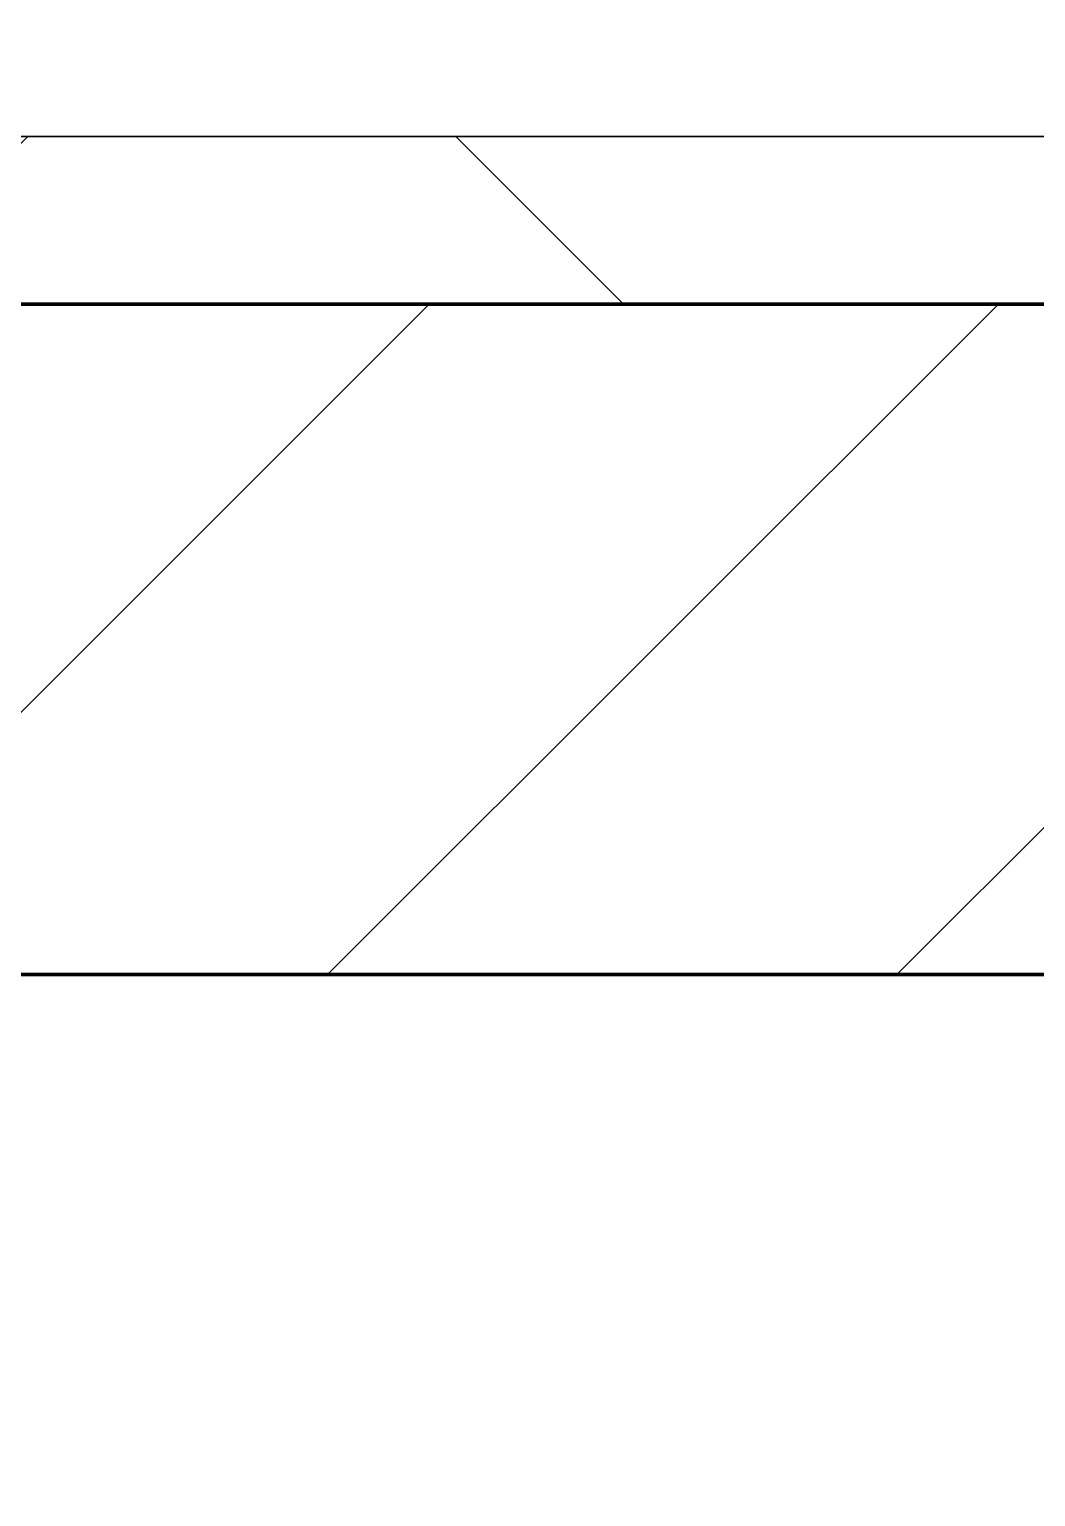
# Model space of a CAD drawing. Header units: millimetres. Extents: x -726012 to -647389, y -20772 to 18805.
# Drawn here: x -685673.9 to -685373.9, y 3773.3 to 4211 of the extents above; entities that cross this region are included whole.
import ezdxf
from ezdxf.xclip import XClip

# ---------------------------------------------------------------- set-up
doc = ezdxf.new("R2010")
doc.units = ezdxf.units.MM
doc.header["$XCLIPFRAME"] = 0
for name, color, linetype, lineweight in [('A-GLAZ-CURT', 2, 'Continuous', 9), ('A-WALL', 5, 'Continuous', 35), ('A-WALL-FNSH', 2, 'Continuous', 35), ('A-WALL-PATT', 1, 'Continuous', 35)]:
    doc.layers.add(name, color=color, linetype=linetype, lineweight=lineweight)
doc.layers.add('A11_ALU.SOLID SHEET', color=2, linetype='Continuous')

# ---------------------------------------------------------------- blocks, each defined once
blk = doc.blocks.new('PPLS-PP19_Custom Tile Pattern - Custom Tile Pattern-V184-4233-01 ENLARGED MULTI-PURPOSE LEVEL - REFLECTED CEILING PLAN - SHEET 4')
at = {"layer": 'A-GLAZ-CURT'}
for p, q in [((-300, 0), (300, 0)), ((300, 0), (-300, 0)), ((205.65, 0), (213.31, 0)), ((213.31, 0), (205.65, 0)), ((230.06, 0), (300, 0)), ((-300, -50), (300, -50)), ((300, -50), (-300, -50))]:
    blk.add_line(p, q, dxfattribs=at)
for points, knots in [([(300, 0), (286.53, 0), (254.22, 0), (207.11, 0), (177.41, 0), (159.34, 0), (158.33, 0), (158.3, 0)], [-285.253232, -285.253232, -285.253232, -285.253232, -244.693688, -187.987675, -143.776725, -129.632772, -123.352749, -123.352749, -123.352749, -123.352749]), ([(159.07, 0), (159.13, 0), (160.84, 0), (165.21, 0), (174.15, 0), (185.98, 0), (208.82, 0), (219.42, 0), (230.06, 0)], [-115.643202, -115.643202, -115.643202, -115.643202, -114.681583, -87.660824, -65.295536, -41.623857, -24.459831, 0, 0, 0, 0]), ([(247.1, 0), (246.76, 0), (245.04, 0), (238.34, 0), (226.56, 0), (221.1, 0), (200.27, 0), (182.99, 0), (174.27, 0), (169.67, 0), (168.99, 0)], [-9649.085549, -9649.085549, -9649.085549, -9649.085549, -9581.591397, -9406.094246, -9221.510254, -9016.44624, -8717.832359, -8253.978395, -8152.463617, -8069.855175, -8069.855175, -8069.855175, -8069.855175]), ([(215.22, 0), (214.62, 0), (210.96, 0), (208.1, 0), (205.68, 0)], [-203.825446, -203.825446, -203.825446, -203.825446, -198.527383, -186.360573, -186.360573, -186.360573, -186.360573]), ([(205.71, 0), (206.81, 0), (209.77, 0), (213.9, 0), (241.96, 0), (266.73, 0), (281.71, 0), (291.71, 0), (296.52, 0), (297.86, 0), (298.09, 0)], [-7413.377063, -7413.377063, -7413.377063, -7413.377063, -7289.299508, -7042.621073, -6582.165592, -6068.460911, -5766.029927, -5566.724884, -5280.360606, -5199.253518, -5199.253518, -5199.253518, -5199.253518]), ([(206.73, 0), (207.3, 0), (210.06, 0), (213.96, 0), (215.11, 0)], [-217.881436, -217.881436, -217.881436, -217.881436, -215.862851, -208.75215, -208.75215, -208.75215, -208.75215]), ([(300, 0), (288.22, 0), (262, 0), (230.43, 0), (219.94, 0), (219.02, 0)], [-12528.858583, -12528.858583, -12528.858583, -12528.858583, -11905.454923, -11162.864862, -10856.732305, -10856.732305, -10856.732305, -10856.732305]), ([(219.9, 0), (220.86, 0), (227.84, 0), (242.06, 0), (246.54, 0), (246.96, 0)], [-10670.940496, -10670.940496, -10670.940496, -10670.940496, -10511.382485, -9925.173265, -9834.877357, -9834.877357, -9834.877357, -9834.877357]), ([(284.76, 0), (284.76, 0), (285.09, 0), (287.47, 0), (293.59, 0), (297.76, 0), (300, 0)], [-4110.630118, -4110.630118, -4110.630118, -4110.630118, -4053.389046, -3959.664717, -3862.421465, -3746.95702, -3746.95702, -3746.95702, -3746.95702]), ([(297.38, 0), (295.84, 0), (291.62, 0), (285.38, 0), (284.87, 0)], [-4803.172655, -4803.172655, -4803.172655, -4803.172655, -4358.271401, -4143.037883, -4143.037883, -4143.037883, -4143.037883])]:
    blk.add_open_spline(points, degree=3, knots=knots, dxfattribs=at)
blk = doc.blocks.new('PPLS-PP19_Custom Tile Pattern - Custom Tile Pattern-V185-4233-01 ENLARGED MULTI-PURPOSE LEVEL - REFLECTED CEILING PLAN - SHEET 4')
at = {"layer": 'A-GLAZ-CURT'}
for p, q in [((-300, 0), (300, 0)), ((300, 0), (-300, 0)), ((-293.07, 0), (-275.75, 0)), ((-275.75, 0), (-293.07, 0)), ((-222.32, 0), (-205, 0)), ((-205, 0), (-222.32, 0)), ((-300, -50), (300, -50)), ((300, -50), (-300, -50))]:
    blk.add_line(p, q, dxfattribs=at)
at = {"layer": 'A-GLAZ-CURT', "flags": 128}
for points in [[(-300, 0), (-291.56, 0), (-283.3, 0), (-275.2, 0), (-267.26, 0), (-259.45, 0), (-251.77, 0), (-244.2, 0), (-236.74, 0), (-229.36, 0), (-222.06, 0), (-214.83, 0), (-207.71, 0), (-200.76, 0), (-194.02, 0), (-187.54, 0), (-181.38, 0), (-175.58, 0), (-170.25, 0), (-165.64, 0), (-162.01, 0), (-159.53, 0), (-157.46, 0), (-154.52, 0), (-149.42, 0), (-141.84, 0), (-132.81, 0), (-126.08, 0)], [(-190.44, 0), (-196.37, 0), (-202.58, 0), (-209.04, 0), (-215.73, 0), (-222.63, 0), (-229.72, 0), (-236.97, 0), (-244.39, 0), (-251.96, 0), (-259.67, 0), (-267.51, 0), (-275.48, 0), (-283.55, 0), (-291.73, 0), (-300, 0)], [(-125.17, 0), (-128.55, 0), (-134.16, 0), (-140.03, 0), (-145.5, 0), (-150.63, 0), (-155.53, 0), (-160.27, 0), (-164.95, 0), (-169.65, 0), (-174.47, 0), (-179.49, 0), (-184.81, 0), (-189.34, 0)]]:
    blk.add_lwpolyline(points, dxfattribs=at)
at = {"layer": 'A-GLAZ-CURT'}
for points, knots in [([(-300, 0), (-284.65, 0), (-236.57, 0), (-174.61, 0), (-129.95, 0), (-110.8, 0), (-99.5, 0), (-91.46, 0)], [-5323.127839, -5323.127839, -5323.127839, -5323.127839, -4502.809032, -2700.551212, -1002.059161, -460.363443, 0, 0, 0, 0]), ([(-257.94, 0), (-266.19, 0), (-279.86, 0), (-294.48, 0), (-300, 0)], [-14214.785993, -14214.785993, -14214.785993, -14214.785993, -13729.592194, -13439.944408, -13439.944408, -13439.944408, -13439.944408]), ([(-258.37, 0), (-260.25, 0), (-263.21, 0), (-264.9, 0), (-265.4, 0)], [-398.465923, -398.465923, -398.465923, -398.465923, -208.940337, 0, 0, 0, 0]), ([(-137.88, 0), (-140.56, 0), (-147.66, 0), (-147.69, 0), (-158.72, 0), (-174.02, 0), (-185.59, 0), (-209.77, 0), (-232.01, 0), (-251.15, 0), (-256.48, 0), (-257.79, 0)], [-3187.727384, -3187.727384, -3187.727384, -3187.727384, -2919.378265, -2477.344047, -2237.412286, -2029.680487, -1755.085331, -1400.429864, -858.079193, -543.655514, -417.664479, -417.664479, -417.664479, -417.664479]), ([(-72.93, 0), (-75.51, 0), (-91.45, 0), (-134.08, 0), (-196.23, 0), (-242.2, 0), (-257.69, 0)], [-19442.345229, -19442.345229, -19442.345229, -19442.345229, -18935.241197, -17136.203329, -15131.813646, -14219.646693, -14219.646693, -14219.646693, -14219.646693]), ([(-257.3, 0), (-256.97, 0), (-253.55, 0), (-241.25, 0), (-225.99, 0), (-213.1, 0), (-201.49, 0), (-194.17, 0), (-189.86, 0)], [-5684.140396, -5684.140396, -5684.140396, -5684.140396, -5657.471696, -5413.335975, -5017.494783, -4832.723979, -4666.091899, -4416.730713, -4416.730713, -4416.730713, -4416.730713]), ([(-133.82, 0), (-135.51, 0), (-137.8, 0), (-149.31, 0), (-162.01, 0), (-177.91, 0), (-199.46, 0), (-216.65, 0), (-231.26, 0), (-233.46, 0), (-234, 0)], [-2731.647847, -2731.647847, -2731.647847, -2731.647847, -2418.507304, -2308.929706, -2113.765672, -1763.376603, -1422.553702, -978.033455, -846.069444, -682.911962, -682.911962, -682.911962, -682.911962]), ([(-233.49, 0), (-233.44, 0), (-232.38, 0), (-230.74, 0), (-225.3, 0), (-223.63, 0)], [-455.274641, -455.274641, -455.274641, -455.274641, -440.605512, -119.536984, 0, 0, 0, 0]), ([(-223.63, 0), (-219.39, 0), (-206.17, 0), (-188.58, 0), (-169.02, 0), (-152.12, 0), (-136.84, 0), (-127.33, 0), (-124.19, 0), (-123.43, 0), (-123.28, 0)], [-5463.295695, -5463.295695, -5463.295695, -5463.295695, -5161.076232, -4739.070012, -4465.409639, -4149.119819, -3839.893365, -3647.167523, -3488.92562, -3439.852845, -3439.852845, -3439.852845, -3439.852845]), ([(-189.36, 0), (-188.38, 0), (-181.39, 0), (-171.77, 0), (-158.7, 0), (-157.22, 0)], [-4407.109373, -4407.109373, -4407.109373, -4407.109373, -4349.945572, -4000.813434, -3840.635403, -3840.635403, -3840.635403, -3840.635403]), ([(-152.35, 0), (-151.03, 0), (-147.71, 0), (-143.57, 0), (-138.62, 0)], [-3494.978217, -3494.978217, -3494.978217, -3494.978217, -3371.022232, -3227.460399, -3227.460399, -3227.460399, -3227.460399]), ([(-118.78, 0), (-121.86, 0), (-126.28, 0), (-136.96, 0), (-147.46, 0), (-150.03, 0), (-150.57, 0)], [-5938.474035, -5938.474035, -5938.474035, -5938.474035, -5700.061948, -5508.838257, -5298.784692, -5196.16478, -5196.16478, -5196.16478, -5196.16478]), ([(-150.34, 0), (-150.07, 0), (-147.75, 0), (-142.6, 0), (-127.26, 0), (-107.3, 0), (-90.42, 0), (-75.26, 0), (-68.41, 0), (-65.12, 0), (-63.63, 0)], [-4948.728362, -4948.728362, -4948.728362, -4948.728362, -4883.323924, -4440.880425, -4054.690705, -3793.097032, -3402.597032, -3144.956779, -3050.982048, -2969.237017, -2969.237017, -2969.237017, -2969.237017]), ([(-26.75, 0), (-27.82, 0), (-36.18, 0), (-53.55, 0), (-78.2, 0), (-110.94, 0), (-130.52, 0), (-147.74, 0), (-149.07, 0)], [-8718.362214, -8718.362214, -8718.362214, -8718.362214, -8532.293389, -8073.216054, -7508.296369, -7004.680444, -6449.282163, -6277.220794, -6277.220794, -6277.220794, -6277.220794]), ([(-148.23, 0), (-146.94, 0), (-140.15, 0), (-137.28, 0), (-133.93, 0), (-128.78, 0), (-126.5, 0)], [-6162.058746, -6162.058746, -6162.058746, -6162.058746, -6017.569127, -5560.701257, -5364.112219, -5231.017328, -5231.017328, -5231.017328, -5231.017328]), ([(-121.04, 0), (-122.94, 0), (-128.74, 0), (-139.03, 0), (-146.11, 0), (-146.95, 0)], [-1045.32338, -1045.32338, -1045.32338, -1045.32338, -945.742622, -741.901385, -489.130243, -489.130243, -489.130243, -489.130243]), ([(-146.69, 0), (-146.59, 0), (-145.49, 0), (-135.69, 0), (-128.29, 0), (-125.15, 0)], [-420.34245, -420.34245, -420.34245, -420.34245, -406.956646, -290.263673, 0, 0, 0, 0]), ([(-127.41, 0), (-131.63, 0), (-133.16, 0), (-134.09, 0), (-134.15, 0)], [-8540.990293, -8540.990293, -8540.990293, -8540.990293, -8266.114998, -8246.473386, -8246.473386, -8246.473386, -8246.473386]), ([(-134.15, 0), (-133.32, 0), (-130.71, 0), (-124.77, 0), (-121.1, 0)], [-7657.439573, -7657.439573, -7657.439573, -7657.439573, -7293.749979, -6949.659975, -6949.659975, -6949.659975, -6949.659975]), ([(-120.34, 0), (-120.59, 0), (-122.12, 0), (-129.25, 0), (-133.82, 0)], [-2901.14404, -2901.14404, -2901.14404, -2901.14404, -2840.280255, -2731.647847, -2731.647847, -2731.647847, -2731.647847]), ([(-113.43, 0), (-113.44, 0), (-113.96, 0), (-119.73, 0), (-125.43, 0), (-127.03, 0), (-127.41, 0)], [-328.499627, -328.499627, -328.499627, -328.499627, -282.672656, -98.539552, -24.539552, 0, 0, 0, 0]), ([(-126.5, 0), (-122.44, 0), (-108.71, 0), (-86.68, 0), (-63.44, 0), (-54.4, 0), (-48.53, 0), (-30.79, 0), (-18.03, 0), (8.61, 0), (15.02, 0), (22.91, 0), (31, 0), (39.04, 0), (51.19, 0), (58.74, 0), (61.34, 0), (61.45, 0)], [-5231.017328, -5231.017328, -5231.017328, -5231.017328, -4994.692869, -4542.524482, -4008.285538, -3689.699207, -3546.54457, -3315.260113, -2864.387349, -2439.246196, -2084.094819, -1956.422387, -1818.904206, -1645.594513, -1443.202566, -1228.752106, -1120.932285, -1120.932285, -1120.932285, -1120.932285]), ([(-125.15, 0), (-124.93, 0), (-121.96, 0), (-113.01, 0), (-98.9, 0), (-85.29, 0), (-71.67, 0), (-65.93, 0), (-65.07, 0)], [-3362.7396, -3362.7396, -3362.7396, -3362.7396, -3342.215224, -3074.362186, -2902.289527, -2605.247022, -2322.099534, -2241.8264, -2241.8264, -2241.8264, -2241.8264]), ([(-86.16, 0), (-91.37, 0), (-102.3, 0), (-114.52, 0), (-120.72, 0)], [-1681.3698, -1681.3698, -1681.3698, -1681.3698, -1374.161226, -1050.856125, -1050.856125, -1050.856125, -1050.856125]), ([(-120.17, 0), (-119.27, 0), (-111.37, 0), (-92.04, 0), (-74.02, 0), (-62.74, 0), (-60.36, 0), (-59.97, 0)], [-6921.147306, -6921.147306, -6921.147306, -6921.147306, -6839.55839, -6236.997189, -5713.340575, -5140.470607, -5006.787413, -5006.787413, -5006.787413, -5006.787413]), ([(-53.14, 0), (-55.57, 0), (-63.54, 0), (-81.23, 0), (-99.51, 0), (-114.02, 0), (-117.28, 0), (-118.78, 0)], [-1237.182091, -1237.182091, -1237.182091, -1237.182091, -1060.00838, -740.068933, -229.489605, -116.330425, 0, 0, 0, 0]), ([(-117.74, 0), (-117.19, 0), (-114.78, 0), (-113.43, 0), (-113.43, 0)], [-821.249067, -821.249067, -821.249067, -821.249067, -394.672656, -330.879064, -330.879064, -330.879064, -330.879064]), ([(-52.69, 0), (-55.1, 0), (-64.26, 0), (-85.2, 0), (-107.61, 0), (-116.56, 0), (-117.56, 0)], [-3113.405617, -3113.405617, -3113.405617, -3113.405617, -2842.901703, -2193.204658, -1433.981041, -985.49888, -985.49888, -985.49888, -985.49888]), ([(-115.82, 0), (-114.96, 0), (-110.41, 0), (-96.78, 0), (-71.33, 0), (-42.53, 0), (-12.78, 0), (4.23, 0), (9.64, 0), (10.14, 0), (10.18, 0)], [-5724.064692, -5724.064692, -5724.064692, -5724.064692, -5430.283136, -5103.229623, -4799.173296, -4065.652676, -3589.737505, -3285.047089, -3066.359526, -3044.715262, -3044.715262, -3044.715262, -3044.715262]), ([(9.32, 0), (9.08, 0), (7.65, 0), (2.57, 0), (-12.23, 0), (-25.64, 0), (-40, 0), (-56.24, 0), (-75.59, 0), (-94, 0), (-112.01, 0), (-114.94, 0), (-115.63, 0)], [-2922.926651, -2922.926651, -2922.926651, -2922.926651, -2882.788014, -2720.818881, -2518.50168, -2125.455881, -1792.521578, -1466.981642, -1208.454564, -789.402658, -501.969187, -243.577221, -243.577221, -243.577221, -243.577221])]:
    blk.add_open_spline(points, degree=3, knots=knots, dxfattribs=at)
blk = doc.blocks.new('*U885')
at = {"layer": 'A-GLAZ-CURT'}
for name, p in [('PPLS-PP19_Custom Tile Pattern - Custom Tile Pattern-V184-4233-01 ENLARGED MULTI-PURPOSE LEVEL - REFLECTED CEILING PLAN - SHEET 4', (-9600, 11720.41)), ('PPLS-PP19_Custom Tile Pattern - Custom Tile Pattern-V185-4233-01 ENLARGED MULTI-PURPOSE LEVEL - REFLECTED CEILING PLAN - SHEET 4', (-9000, 11720.41))]:
    blk.add_blockref(name, p, dxfattribs=at)
blk = doc.blocks.new('*U1287')
blk.add_lwpolyline([(21173.36, -580), (28210, -580), (28210, -6849.96), (45954.15, -6849.96), (45954.15, 600), (82995.06, 600), (83086.47, 650), (90052, 650), (90392, 990), (103159.16, 990), (103159.16, 4990), (21173.36, 4990), (21173.36, 3485.45), (21203.36, 3485.45), (21203.36, 925.54), (21173.36, 925.54), (21173.36, -580)])

msp = doc.modelspace()

# ---------------------------------------------------------------- hatches: boundary and pattern name
at = {"layer": 'A-WALL-PATT', "lineweight": 9}
h = msp.add_hatch(dxfattribs=at)
h.set_pattern_fill('FP_3', color=256, style=0, pattern_type=2)
h.set_pattern_definition([(45, (0, 0), (-212.13203, 212.13203), []), (135, (0, 0), (-212.13203, -212.13203), [])])
h.paths.add_polyline_path([(-661708.03, 4129.02), (-661758.03, 4179.02), (-698678.22, 4179.02), (-698678.22, 4129.02), (-663127.46, 4129.02)])
h = msp.add_hatch(dxfattribs=at)
h.set_pattern_fill('FP_2', color=256, style=0, pattern_type=2)
h.set_pattern_definition([(45, (0, 0), (-84.852814, 84.852814), [])])
h.paths.add_polyline_path([(-661508.03, 3929.02), (-661708.03, 4129.02), (-698478.22, 4129.02), (-698478.22, 3929.02), (-661790.87, 3929.02)])

# ---------------------------------------------------------------- linework, layer by layer
at = {"layer": 'A-WALL', "color": 7, "lineweight": 70}
for p, q in [((-698478.22, 4129.02), (-661708.03, 4129.02)), ((-680392.37, 3929.02), (-698478.22, 3929.02))]:
    msp.add_line(p, q, dxfattribs=at)
at = {"layer": 'A-WALL-FNSH', "color": 250}
for p, q in [((-698678.22, 4179.02), (-661758.03, 4179.02)), ((-661708.03, 4129.02), (-698678.22, 4129.02))]:
    msp.add_line(p, q, dxfattribs=at)

# ---------------------------------------------------------------- block references
msp.add_blockref('*U885', (-676282.37, -7541.39))

# ---------------------------------------------------------------- next in the draw order: block references
at = {"layer": 'A11_ALU.SOLID SHEET'}
ref = msp.add_blockref('*U1287', (-744682.37, 3579.02), dxfattribs=at)
XClip(ref).set_block_clipping_path([(22516.8245944298, -23612.0000696909), (92487.8891097467, 7199.9972603897)])

doc.saveas('drawing.dxf')
